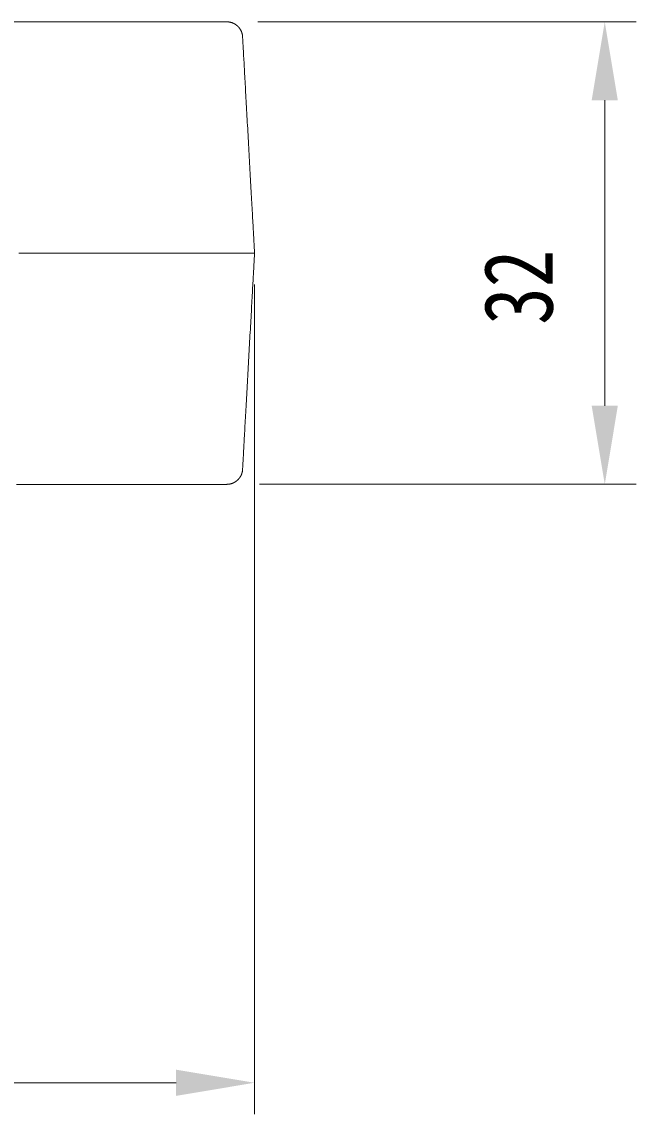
# Model space of a CAD drawing. Units: millimetres on the paper. Extents: x -105 to 105, y -148 to 148.
# Drawn here: x -43.85 to -24.28, y 3.34 to 38.13 of the extents above; entities that cross this region are included whole.
import ezdxf
from ezdxf.enums import TextEntityAlignment as Align

# ---------------------------------------------------------------- set-up
doc = ezdxf.new("R2010")
doc.units = ezdxf.units.MM
doc.layers.add('0-5_AM_5', color=7, linetype='Continuous', lineweight=18)
doc.layers.add('0-B_レイヤー_1', color=7, linetype='Continuous', lineweight=18)
doc.layers.add('0-A_陰線_2', color=7, linetype='Continuous')
doc.styles.add('ＭＳ ゴシック', font='')
doc.styles.get('ＭＳ ゴシック').set_extended_font_data('MS Gothic')

# ---------------------------------------------------------------- blocks, each defined once
blk = doc.blocks.new('U19')
at = {"layer": '0-5_AM_5', "style": 'ＭＳ ゴシック', "width": 0.8}
blk.add_text('32', height=2.199, rotation=90, dxfattribs=at).set_placement((78.724, 176.981), align=Align.BOTTOM_LEFT)

msp = doc.modelspace()

# ---------------------------------------------------------------- linework, layer by layer
at = {"layer": '0-5_AM_5', "color": 3}
for p, q in [((-36.328, 38.132), (-24.276, 38.132)), ((-25.276, 35.632), (-25.276, 25.901)), ((-36.433, 29.766), (-36.433, 3.338)), ((-36.276, 23.401), (-24.276, 23.401)), ((-38.933, 4.338), (-60.908, 4.338))]:
    msp.add_line(p, q, dxfattribs=at)
at = {"layer": '0-5_AM_5'}
for points in [[(-25.693, 35.632), (-24.86, 35.632), (-25.276, 38.132)], [(-25.693, 25.901), (-24.86, 25.901), (-25.276, 23.401)], [(-38.933, 4.754), (-38.933, 3.921), (-36.433, 4.338)]]:
    msp.add_solid(points, dxfattribs=at)
at = {"layer": '0-B_レイヤー_1'}
for points in [[(-37.825, 38.132), (-37.946, 38.132), (-38.079, 38.132), (-38.224, 38.132), (-38.38, 38.132), (-38.547, 38.132), (-38.725, 38.132), (-38.913, 38.132), (-39.112, 38.132), (-39.321, 38.132), (-39.539, 38.132), (-39.767, 38.132), (-40.003, 38.132), (-40.249, 38.132), (-40.503, 38.132), (-40.765, 38.132), (-41.035, 38.132), (-41.313, 38.132), (-41.598, 38.132), (-41.89, 38.132), (-42.189, 38.132), (-42.494, 38.132), (-42.805, 38.132), (-43.122, 38.132), (-43.445, 38.132), (-43.773, 38.132), (-44.106, 38.132)], [(-37.088, 38.076), (-37.095, 38.079), (-37.102, 38.083), (-37.109, 38.086), (-37.116, 38.089), (-37.123, 38.092), (-37.13, 38.095), (-37.138, 38.098), (-37.145, 38.101), (-37.152, 38.103), (-37.16, 38.106), (-37.167, 38.108), (-37.175, 38.111), (-37.182, 38.113), (-37.19, 38.115), (-37.198, 38.117), (-37.205, 38.119), (-37.213, 38.121), (-37.221, 38.122), (-37.229, 38.124), (-37.237, 38.125), (-37.245, 38.126), (-37.253, 38.128), (-37.261, 38.129), (-37.269, 38.129), (-37.277, 38.13), (-37.285, 38.131), (-37.293, 38.131), (-37.301, 38.132), (-37.31, 38.132), (-37.318, 38.132), (-37.324, 38.132), (-37.338, 38.132), (-37.367, 38.132), (-37.41, 38.132), (-37.467, 38.132), (-37.537, 38.132), (-37.62, 38.132), (-37.716, 38.132), (-37.825, 38.132)], [(-36.876, 37.871), (-36.88, 37.877), (-36.883, 37.884), (-36.887, 37.89), (-36.891, 37.897), (-36.896, 37.903), (-36.9, 37.91), (-36.904, 37.916), (-36.909, 37.922), (-36.913, 37.928), (-36.918, 37.935), (-36.923, 37.941), (-36.927, 37.947), (-36.932, 37.952), (-36.937, 37.958), (-36.942, 37.964), (-36.948, 37.97), (-36.953, 37.975), (-36.958, 37.981), (-36.964, 37.986), (-36.969, 37.991), (-36.975, 37.997), (-36.98, 38.002), (-36.986, 38.007), (-36.992, 38.012), (-36.998, 38.017), (-37.004, 38.022), (-37.01, 38.026), (-37.016, 38.031), (-37.022, 38.035), (-37.028, 38.04), (-37.035, 38.044), (-37.041, 38.049), (-37.048, 38.053), (-37.054, 38.057), (-37.061, 38.061), (-37.067, 38.065), (-37.074, 38.069), (-37.081, 38.072), (-37.088, 38.076)], [(-36.808, 37.528), (-36.81, 37.554), (-36.811, 37.576), (-36.812, 37.595), (-36.813, 37.61), (-36.814, 37.621), (-36.814, 37.628), (-36.814, 37.631), (-36.814, 37.637), (-36.814, 37.645), (-36.815, 37.653), (-36.815, 37.661), (-36.816, 37.669), (-36.816, 37.677), (-36.817, 37.685), (-36.818, 37.693), (-36.819, 37.701), (-36.82, 37.709), (-36.822, 37.717), (-36.823, 37.725), (-36.825, 37.733), (-36.826, 37.74), (-36.828, 37.748), (-36.83, 37.756), (-36.832, 37.763), (-36.834, 37.771), (-36.836, 37.778), (-36.839, 37.786), (-36.841, 37.793), (-36.844, 37.8), (-36.847, 37.808), (-36.849, 37.815), (-36.852, 37.822), (-36.855, 37.829), (-36.858, 37.836), (-36.862, 37.843), (-36.865, 37.85), (-36.869, 37.857), (-36.872, 37.864), (-36.876, 37.871)], [(-36.647, 34.63), (-36.653, 34.731), (-36.659, 34.832), (-36.664, 34.932), (-36.67, 35.031), (-36.675, 35.13), (-36.681, 35.228), (-36.686, 35.325), (-36.691, 35.421), (-36.697, 35.517), (-36.702, 35.611), (-36.707, 35.704), (-36.712, 35.796), (-36.717, 35.887), (-36.722, 35.976), (-36.727, 36.064), (-36.732, 36.15), (-36.737, 36.235), (-36.741, 36.318), (-36.746, 36.399), (-36.75, 36.478), (-36.754, 36.556), (-36.759, 36.631), (-36.763, 36.704), (-36.767, 36.775), (-36.77, 36.844), (-36.774, 36.911), (-36.778, 36.975), (-36.781, 37.037), (-36.784, 37.096), (-36.788, 37.152), (-36.791, 37.206), (-36.793, 37.257), (-36.796, 37.305), (-36.799, 37.35), (-36.801, 37.392), (-36.803, 37.431), (-36.805, 37.467), (-36.807, 37.499), (-36.808, 37.528)], [(-36.458, 31.218), (-36.461, 31.273), (-36.464, 31.331), (-36.468, 31.391), (-36.471, 31.454), (-36.475, 31.52), (-36.478, 31.587), (-36.482, 31.657), (-36.486, 31.73), (-36.49, 31.804), (-36.495, 31.88), (-36.499, 31.959), (-36.504, 32.039), (-36.508, 32.121), (-36.513, 32.205), (-36.517, 32.291), (-36.522, 32.378), (-36.527, 32.466), (-36.532, 32.556), (-36.537, 32.647), (-36.542, 32.74), (-36.548, 32.834), (-36.553, 32.928), (-36.558, 33.024), (-36.564, 33.121), (-36.569, 33.219), (-36.575, 33.317), (-36.58, 33.416), (-36.586, 33.516), (-36.591, 33.616), (-36.597, 33.717), (-36.602, 33.818), (-36.608, 33.919), (-36.614, 34.021), (-36.619, 34.122), (-36.625, 34.224), (-36.631, 34.326), (-36.636, 34.428), (-36.642, 34.529), (-36.647, 34.63)], [(-40.029, 30.763), (-39.75, 30.763), (-39.481, 30.764), (-39.221, 30.764), (-38.971, 30.764), (-38.73, 30.764), (-38.499, 30.764), (-38.279, 30.765), (-38.07, 30.765), (-37.872, 30.765), (-37.685, 30.765), (-37.509, 30.765), (-37.346, 30.765), (-37.195, 30.765), (-37.057, 30.766), (-36.932, 30.766), (-36.82, 30.766), (-36.721, 30.766), (-36.637, 30.766), (-36.566, 30.766), (-36.51, 30.766), (-36.469, 30.766), (-36.443, 30.766), (-36.433, 30.766), (-36.433, 30.767), (-36.433, 30.773), (-36.434, 30.782), (-36.434, 30.795), (-36.435, 30.812), (-36.436, 30.832), (-36.438, 30.856), (-36.439, 30.883), (-36.441, 30.914), (-36.443, 30.948), (-36.445, 30.985), (-36.447, 31.026), (-36.45, 31.069), (-36.452, 31.116), (-36.455, 31.166), (-36.458, 31.218)], [(-43.945, 30.76), (-43.585, 30.761), (-43.23, 30.761), (-42.88, 30.761), (-42.536, 30.761), (-42.198, 30.762), (-41.866, 30.762), (-41.542, 30.762), (-41.224, 30.762), (-40.913, 30.763), (-40.61, 30.763), (-40.315, 30.763), (-40.029, 30.763)], [(-36.433, 30.766), (-36.433, 30.764), (-36.433, 30.758), (-36.434, 30.749), (-36.435, 30.735), (-36.435, 30.718), (-36.437, 30.698), (-36.438, 30.674), (-36.439, 30.646), (-36.441, 30.616), (-36.443, 30.582), (-36.445, 30.545), (-36.447, 30.504), (-36.45, 30.461), (-36.452, 30.415), (-36.455, 30.366), (-36.458, 30.314), (-36.461, 30.259), (-36.464, 30.202), (-36.467, 30.142), (-36.471, 30.08), (-36.475, 30.016), (-36.478, 29.949), (-36.482, 29.879), (-36.486, 29.808), (-36.49, 29.735), (-36.494, 29.659), (-36.499, 29.582), (-36.503, 29.502), (-36.508, 29.421), (-36.512, 29.339), (-36.517, 29.254), (-36.522, 29.168), (-36.526, 29.081), (-36.531, 28.992), (-36.536, 28.902), (-36.541, 28.811), (-36.547, 28.718), (-36.552, 28.624), (-36.557, 28.53)], [(-36.557, 28.53), (-36.562, 28.434), (-36.568, 28.338), (-36.573, 28.241), (-36.579, 28.143), (-36.584, 28.044), (-36.59, 27.945), (-36.595, 27.846), (-36.601, 27.746), (-36.606, 27.645), (-36.612, 27.545), (-36.617, 27.444), (-36.623, 27.343), (-36.629, 27.243), (-36.634, 27.142), (-36.64, 27.041), (-36.645, 26.941), (-36.651, 26.841), (-36.656, 26.741), (-36.662, 26.642), (-36.667, 26.544), (-36.673, 26.446), (-36.678, 26.348), (-36.684, 26.252), (-36.689, 26.156), (-36.694, 26.061), (-36.699, 25.967), (-36.705, 25.874), (-36.71, 25.783), (-36.715, 25.692), (-36.72, 25.603), (-36.724, 25.516), (-36.729, 25.429), (-36.734, 25.345), (-36.739, 25.262), (-36.743, 25.18), (-36.748, 25.101), (-36.752, 25.023), (-36.756, 24.947), (-36.76, 24.873)], [(-36.76, 24.873), (-36.764, 24.801), (-36.768, 24.732), (-36.772, 24.664), (-36.775, 24.599), (-36.779, 24.536), (-36.782, 24.476), (-36.785, 24.418), (-36.788, 24.363), (-36.791, 24.311), (-36.794, 24.261), (-36.797, 24.215), (-36.799, 24.171), (-36.801, 24.13), (-36.804, 24.092), (-36.805, 24.057), (-36.807, 24.026), (-36.809, 23.998), (-36.81, 23.973), (-36.811, 23.952), (-36.812, 23.934), (-36.813, 23.92), (-36.814, 23.91), (-36.814, 23.903), (-36.814, 23.901), (-36.814, 23.894), (-36.814, 23.886), (-36.815, 23.878), (-36.815, 23.87), (-36.816, 23.862), (-36.816, 23.854), (-36.817, 23.846), (-36.818, 23.838), (-36.819, 23.831), (-36.82, 23.823), (-36.822, 23.815), (-36.823, 23.807), (-36.825, 23.8), (-36.826, 23.792), (-36.828, 23.784)], [(-36.828, 23.784), (-36.83, 23.777), (-36.832, 23.769), (-36.834, 23.762), (-36.836, 23.755), (-36.839, 23.747), (-36.841, 23.74), (-36.844, 23.733), (-36.846, 23.725), (-36.849, 23.718), (-36.852, 23.711), (-36.855, 23.704), (-36.858, 23.697), (-36.861, 23.69), (-36.865, 23.683), (-36.868, 23.677), (-36.871, 23.67), (-36.875, 23.663), (-36.879, 23.657), (-36.883, 23.65), (-36.887, 23.643), (-36.891, 23.637), (-36.895, 23.631), (-36.899, 23.624), (-36.903, 23.618), (-36.907, 23.612), (-36.912, 23.606), (-36.917, 23.6), (-36.921, 23.594), (-36.926, 23.588), (-36.931, 23.582), (-36.936, 23.576), (-36.941, 23.571), (-36.946, 23.565), (-36.951, 23.559), (-36.956, 23.554), (-36.962, 23.549), (-36.967, 23.543), (-36.972, 23.538), (-36.978, 23.533)], [(-42.433, 23.4), (-42.74, 23.4), (-43.052, 23.4), (-43.371, 23.4), (-43.694, 23.4), (-44.023, 23.4)], [(-37.246, 23.406), (-37.254, 23.405), (-37.262, 23.404), (-37.27, 23.403), (-37.278, 23.402), (-37.286, 23.402), (-37.294, 23.401), (-37.302, 23.401), (-37.311, 23.401), (-37.319, 23.4), (-37.325, 23.4), (-37.34, 23.4), (-37.37, 23.4), (-37.413, 23.4), (-37.47, 23.4), (-37.54, 23.4), (-37.623, 23.4), (-37.719, 23.4), (-37.827, 23.4), (-37.946, 23.4), (-38.078, 23.4), (-38.221, 23.4), (-38.375, 23.4), (-38.54, 23.4), (-38.716, 23.4), (-38.902, 23.4), (-39.098, 23.4), (-39.304, 23.4), (-39.519, 23.4), (-39.744, 23.4), (-39.977, 23.4), (-40.219, 23.4), (-40.47, 23.4), (-40.728, 23.4), (-40.995, 23.4), (-41.268, 23.4), (-41.549, 23.4), (-41.837, 23.4), (-42.132, 23.4), (-42.433, 23.4)], [(-36.978, 23.533), (-36.984, 23.528), (-36.989, 23.523), (-36.995, 23.518), (-37.001, 23.513), (-37.007, 23.509), (-37.013, 23.504), (-37.019, 23.499), (-37.025, 23.495), (-37.032, 23.491), (-37.038, 23.486), (-37.044, 23.482), (-37.051, 23.478), (-37.057, 23.474), (-37.064, 23.47), (-37.07, 23.466), (-37.077, 23.463), (-37.084, 23.459), (-37.091, 23.455), (-37.098, 23.452), (-37.104, 23.449), (-37.111, 23.445), (-37.119, 23.442), (-37.126, 23.439), (-37.133, 23.436), (-37.14, 23.434), (-37.147, 23.431), (-37.155, 23.428), (-37.162, 23.426), (-37.169, 23.424), (-37.177, 23.421), (-37.184, 23.419), (-37.192, 23.417), (-37.2, 23.415), (-37.207, 23.413), (-37.215, 23.412), (-37.223, 23.41), (-37.231, 23.409), (-37.238, 23.407), (-37.246, 23.406)]]:
    msp.add_lwpolyline(points, dxfattribs=at)

# ---------------------------------------------------------------- block references
at = {"layer": '0-A_陰線_2'}
msp.add_blockref('U19', (-105, -148.5), dxfattribs=at)

doc.saveas('drawing.dxf')
